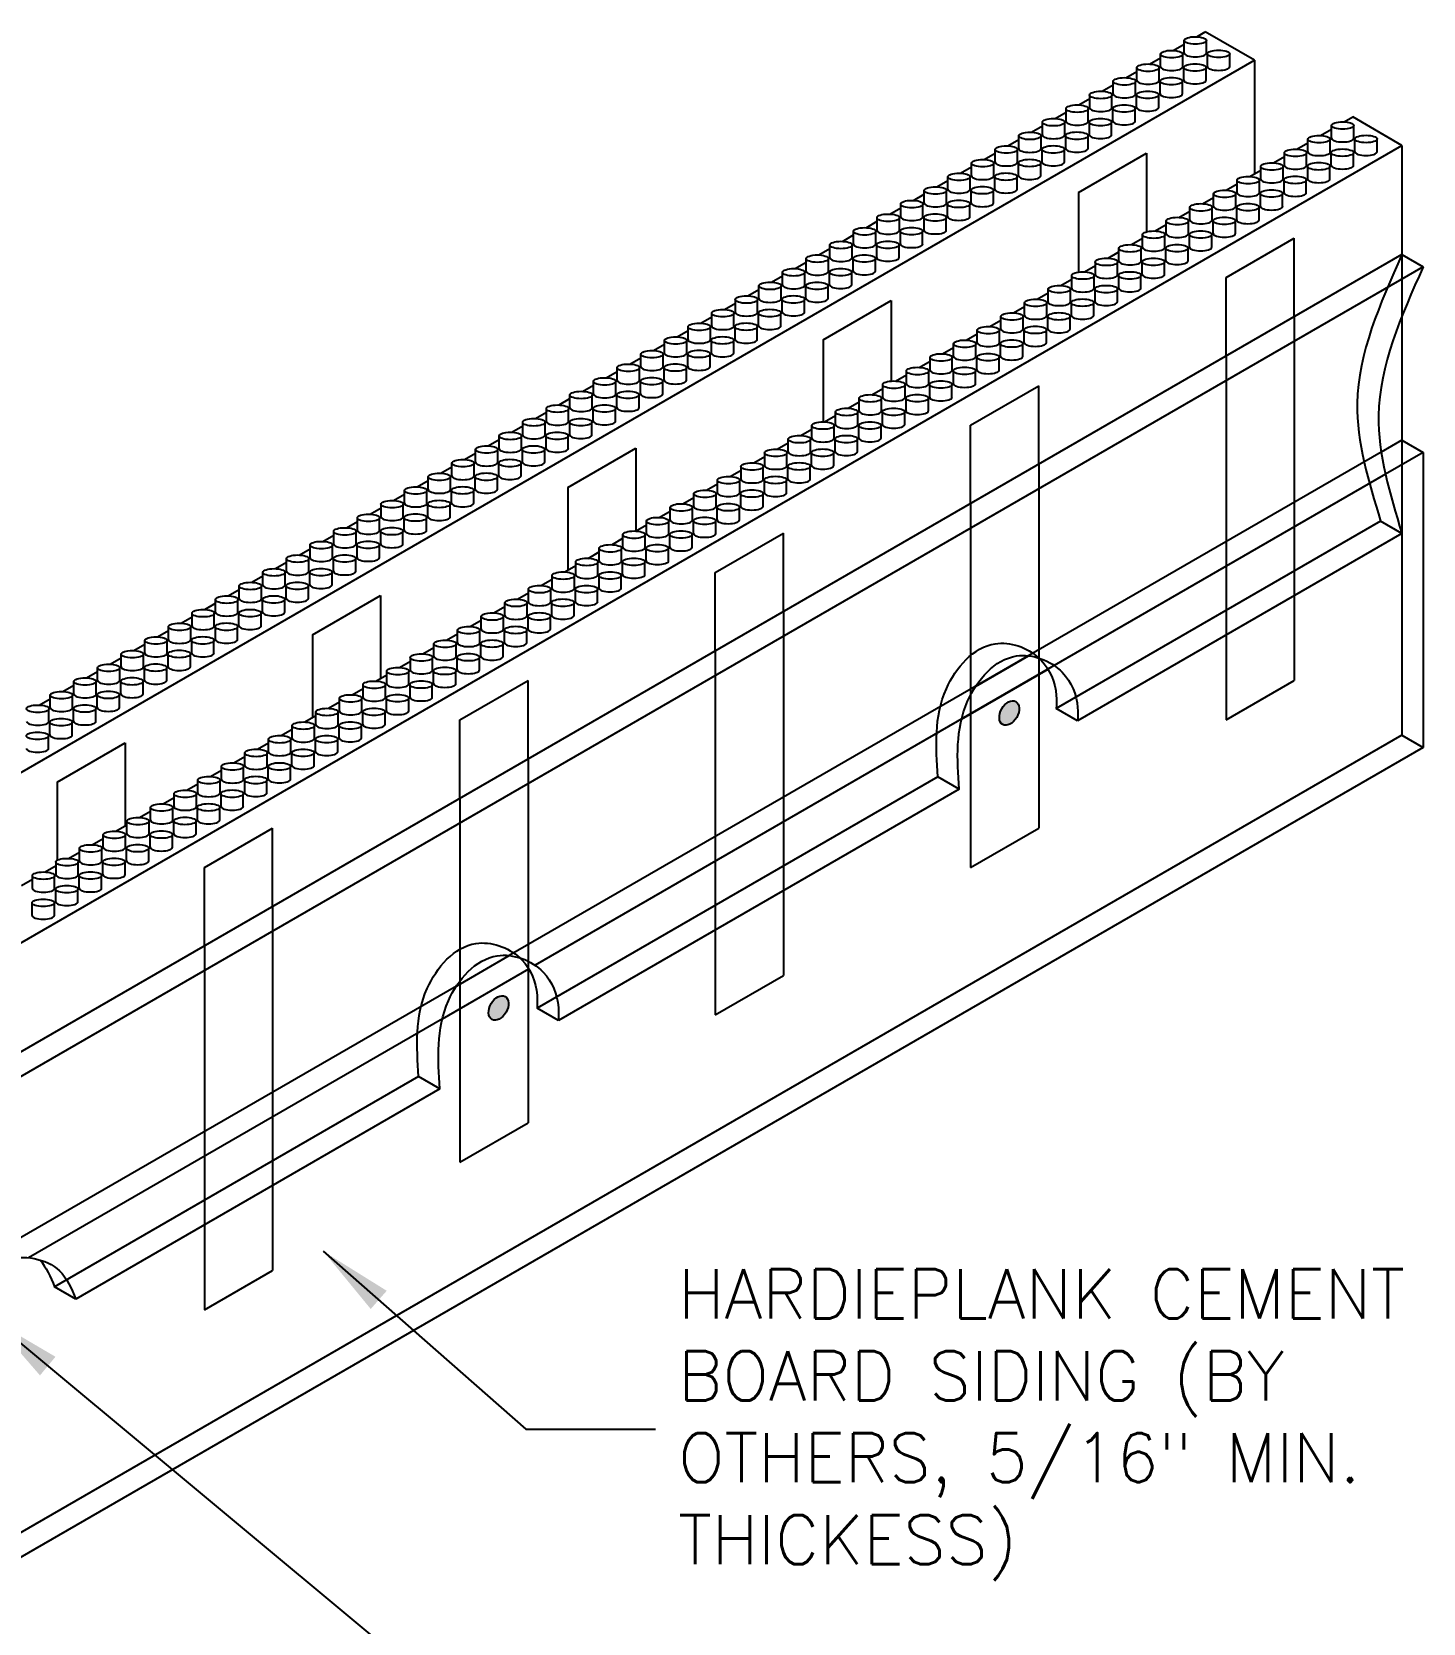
# Model space of a CAD drawing. Header units: inches. Extents: x 588 to 708, y 95 to 206.
# Drawn here: x 606.09 to 634.4, y 114.06 to 146.44 of the extents above; entities that cross this region are included whole.
import ezdxf

# ---------------------------------------------------------------- set-up
doc = ezdxf.new("R2010")
doc.units = ezdxf.units.IN
doc.header["$MEASUREMENT"] = 0
doc.linetypes.add('HIDDEN', pattern=[0.375, 0.25, -0.125])
doc.layers.add('A1 fine', color=251, linetype='Continuous', lineweight=5)
for name, color, linetype in [('LAYER 12', 12, 'Continuous'), ('LAYER 2', 2, 'Continuous'), ('LAYER 7', 7, 'Continuous'), ('LAYER 8', 8, 'Continuous')]:
    doc.layers.add(name, color=color, linetype=linetype)
doc.styles.add('NOTES', font='simplex.shx', dxfattribs={"height": 1})
doc.dimstyles.new('DIM-12$7', dxfattribs={"dimscale": 12, "dimtxt": 0.09375, "dimasz": 0.125, "dimexe": 0.1875, "dimexo": 0.0625, "dimgap": 0.0625, "dimtad": 0, "dimtih": 1, "dimtoh": 1, "dimdec": 4, "dimzin": 3, "dimdsep": 46, "dimlunit": 4, "dimtxsty": 'NOTES', "dimcen": 0.0625, "dimadec": 0, "dimazin": 0, "dimtfac": 1, "dimtdec": 4, "dimtofl": 0, "dimtmove": 0, "dimatfit": 3, "dimfxl": 1, "dimfrac": 2, "dimtolj": 1, "dimtzin": 0, "dimarcsym": 0})

msp = doc.modelspace()

# ---------------------------------------------------------------- hatches: boundary and pattern name
at = {"layer": 'LAYER 2'}
h = msp.add_hatch(color=256, dxfattribs=at)
edge = h.paths.add_edge_path()
edge.add_ellipse((625.976, 132.581), major_axis=(0.134, 0.233), ratio=0.652763, start_angle=0, end_angle=360)
h = msp.add_hatch(color=256, dxfattribs=at)
edge = h.paths.add_edge_path()
edge.add_ellipse((615.584, 126.581), major_axis=(0.134, 0.233), ratio=0.652763, start_angle=0, end_angle=360)

# ---------------------------------------------------------------- linework, layer by layer
at = {"layer": 'A1 fine', "linetype": 'HIDDEN', "ltscale": 0.15}
msp.add_line((615.803, 127.647), (614.726, 127.025), dxfattribs=at)
at = {"layer": 'LAYER 12'}
for p, q in [((629.534, 146.008), (629.534, 146.267)), ((629.988, 146.008), (629.988, 146.267)), ((628.573, 145.453), (628.573, 145.712)), ((629.026, 145.453), (629.026, 145.712)), ((629.054, 145.731), (629.054, 145.989)), ((629.507, 145.731), (629.507, 145.989)), ((629.528, 145.457), (629.528, 145.715)), ((629.981, 145.457), (629.981, 145.715)), ((630.009, 145.734), (630.009, 145.993)), ((630.462, 145.734), (630.462, 145.993)), ((628.092, 145.176), (628.092, 145.434)), ((628.546, 145.176), (628.546, 145.434)), ((629.048, 145.179), (629.048, 145.438)), ((629.501, 145.179), (629.501, 145.438)), ((627.612, 144.898), (627.612, 145.157)), ((628.065, 144.898), (628.065, 145.157)), ((628.567, 144.902), (628.567, 145.16)), ((629.02, 144.902), (629.02, 145.16)), ((627.131, 144.62), (627.131, 144.879)), ((627.584, 144.62), (627.584, 144.879)), ((628.086, 144.624), (628.086, 144.883)), ((628.539, 144.624), (628.539, 144.883)), ((626.65, 144.343), (626.65, 144.602)), ((627.104, 144.343), (627.104, 144.602)), ((627.606, 144.347), (627.606, 144.605)), ((628.059, 144.347), (628.059, 144.605)), ((632.534, 144.276), (632.534, 144.535)), ((632.988, 144.276), (632.988, 144.535)), ((626.17, 144.065), (626.17, 144.324)), ((626.623, 144.065), (626.623, 144.324)), ((627.125, 144.069), (627.125, 144.328)), ((627.578, 144.069), (627.578, 144.328)), ((632.054, 143.998), (632.054, 144.257)), ((632.507, 143.998), (632.507, 144.257)), ((633.009, 144.002), (633.009, 144.261)), ((633.462, 144.002), (633.462, 144.261)), ((625.208, 143.51), (625.208, 143.769)), ((625.662, 143.51), (625.662, 143.769)), ((625.689, 143.788), (625.689, 144.047)), ((626.142, 143.788), (626.142, 144.047)), ((626.164, 143.514), (626.164, 143.773)), ((626.617, 143.514), (626.617, 143.773)), ((626.644, 143.792), (626.644, 144.05)), ((627.097, 143.792), (627.097, 144.05)), ((631.573, 143.721), (631.573, 143.98)), ((632.026, 143.721), (632.026, 143.98)), ((632.528, 143.725), (632.528, 143.983)), ((632.981, 143.725), (632.981, 143.983)), ((624.728, 143.233), (624.728, 143.492)), ((625.181, 143.233), (625.181, 143.492)), ((625.683, 143.237), (625.683, 143.495)), ((626.136, 143.237), (626.136, 143.495)), ((631.092, 143.443), (631.092, 143.702)), ((631.546, 143.443), (631.546, 143.702)), ((632.048, 143.447), (632.048, 143.706)), ((632.501, 143.447), (632.501, 143.706)), ((624.247, 142.955), (624.247, 143.214)), ((624.7, 142.955), (624.7, 143.214)), ((625.202, 142.959), (625.202, 143.218)), ((625.655, 142.959), (625.655, 143.218)), ((630.131, 142.888), (630.131, 143.147)), ((630.584, 142.888), (630.584, 143.147)), ((630.612, 143.166), (630.612, 143.425)), ((631.065, 143.166), (631.065, 143.425)), ((631.086, 142.892), (631.086, 143.151)), ((631.539, 142.892), (631.539, 143.151)), ((631.567, 143.17), (631.567, 143.428)), ((632.02, 143.17), (632.02, 143.428)), ((623.766, 142.678), (623.766, 142.937)), ((624.22, 142.678), (624.22, 142.937)), ((624.722, 142.681), (624.722, 142.94)), ((625.175, 142.681), (625.175, 142.94)), ((629.65, 142.611), (629.65, 142.87)), ((630.104, 142.611), (630.104, 142.87)), ((630.606, 142.614), (630.606, 142.873)), ((631.059, 142.614), (631.059, 142.873)), ((623.286, 142.4), (623.286, 142.659)), ((623.739, 142.4), (623.739, 142.659)), ((624.241, 142.404), (624.241, 142.663)), ((624.694, 142.404), (624.694, 142.663)), ((629.17, 142.333), (629.17, 142.592)), ((629.623, 142.333), (629.623, 142.592)), ((630.125, 142.337), (630.125, 142.596)), ((630.578, 142.337), (630.578, 142.596)), ((622.805, 142.123), (622.805, 142.382)), ((623.258, 142.123), (623.258, 142.382)), ((623.76, 142.126), (623.76, 142.385)), ((624.213, 142.126), (624.213, 142.385)), ((628.689, 142.056), (628.689, 142.315)), ((629.142, 142.056), (629.142, 142.315)), ((629.644, 142.059), (629.644, 142.318)), ((630.097, 142.059), (630.097, 142.318)), ((621.844, 141.568), (621.844, 141.827)), ((622.297, 141.568), (622.297, 141.827)), ((622.325, 141.845), (622.325, 142.104)), ((622.778, 141.845), (622.778, 142.104)), ((622.799, 141.571), (622.799, 141.83)), ((623.252, 141.571), (623.252, 141.83)), ((623.28, 141.849), (623.28, 142.108)), ((623.733, 141.849), (623.733, 142.108)), ((628.208, 141.778), (628.208, 142.037)), ((628.662, 141.778), (628.662, 142.037)), ((629.164, 141.782), (629.164, 142.041)), ((629.617, 141.782), (629.617, 142.041)), ((633.965, 141.911), (633.965, 132.132)), ((621.363, 141.29), (621.363, 141.549)), ((621.816, 141.29), (621.816, 141.549)), ((622.318, 141.294), (622.318, 141.553)), ((622.771, 141.294), (622.771, 141.553)), ((628.181, 141.501), (628.181, 141.76)), ((628.683, 141.504), (628.683, 141.763)), ((629.136, 141.504), (629.136, 141.763)), ((620.883, 141.013), (620.883, 141.272)), ((621.336, 141.013), (621.336, 141.272)), ((621.838, 141.016), (621.838, 141.275)), ((622.291, 141.016), (622.291, 141.275)), ((626.766, 140.946), (626.766, 141.205)), ((627.22, 140.946), (627.22, 141.205)), ((627.247, 141.223), (627.247, 141.482)), ((627.7, 141.223), (627.7, 141.482)), ((627.722, 140.949), (627.722, 141.208)), ((628.175, 140.949), (628.175, 141.208)), ((628.202, 141.227), (628.202, 141.486)), ((628.655, 141.227), (628.655, 141.486)), ((620.402, 140.735), (620.402, 140.994)), ((620.855, 140.735), (620.855, 140.994)), ((621.357, 140.739), (621.357, 140.998)), ((621.81, 140.739), (621.81, 140.998)), ((626.286, 140.668), (626.286, 140.927)), ((626.739, 140.668), (626.739, 140.927)), ((627.241, 140.672), (627.241, 140.931)), ((627.694, 140.672), (627.694, 140.931)), ((619.921, 140.458), (619.921, 140.717)), ((620.374, 140.458), (620.374, 140.717)), ((620.876, 140.461), (620.876, 140.72)), ((621.329, 140.461), (621.329, 140.72)), ((625.805, 140.391), (625.805, 140.65)), ((626.258, 140.391), (626.258, 140.65)), ((626.76, 140.394), (626.76, 140.653)), ((627.213, 140.394), (627.213, 140.653)), ((631.771, 140.644), (631.771, 133.241)), ((619.441, 140.18), (619.441, 140.439)), ((619.894, 140.18), (619.894, 140.439)), ((620.396, 140.184), (620.396, 140.443)), ((620.849, 140.184), (620.849, 140.443)), ((625.325, 140.113), (625.325, 140.372)), ((625.778, 140.113), (625.778, 140.372)), ((626.28, 140.117), (626.28, 140.376)), ((626.733, 140.117), (626.733, 140.376)), ((618.479, 139.625), (618.479, 139.884)), ((618.932, 139.625), (618.932, 139.884)), ((618.96, 139.903), (618.96, 140.162)), ((619.413, 139.903), (619.413, 140.162)), ((619.434, 139.629), (619.434, 139.888)), ((619.887, 139.629), (619.887, 139.888)), ((619.915, 139.906), (619.915, 140.165)), ((620.368, 139.906), (620.368, 140.165)), ((624.844, 139.836), (624.844, 140.095)), ((625.297, 139.836), (625.297, 140.095)), ((625.799, 139.839), (625.799, 140.098)), ((626.252, 139.839), (626.252, 140.098)), ((617.999, 139.348), (617.999, 139.607)), ((618.452, 139.348), (618.452, 139.607)), ((618.954, 139.351), (618.954, 139.61)), ((619.407, 139.351), (619.407, 139.61)), ((624.363, 139.558), (624.363, 139.817)), ((624.816, 139.558), (624.816, 139.817)), ((625.318, 139.562), (625.318, 139.821)), ((625.771, 139.562), (625.771, 139.821)), ((630.386, 139.844), (630.386, 132.441)), ((617.518, 139.07), (617.518, 139.329)), ((617.971, 139.07), (617.971, 139.329)), ((618.473, 139.074), (618.473, 139.333)), ((618.926, 139.074), (618.926, 139.333)), ((623.402, 139.003), (623.402, 139.262)), ((623.855, 139.003), (623.855, 139.262)), ((623.883, 139.281), (623.883, 139.54)), ((624.336, 139.281), (624.336, 139.54)), ((624.357, 139.007), (624.357, 139.266)), ((624.81, 139.007), (624.81, 139.266)), ((624.838, 139.284), (624.838, 139.543)), ((625.291, 139.284), (625.291, 139.543)), ((617.037, 138.793), (617.037, 139.052)), ((617.49, 138.793), (617.49, 139.052)), ((617.992, 138.796), (617.992, 139.055)), ((618.445, 138.796), (618.445, 139.055)), ((622.921, 138.726), (622.921, 138.985)), ((623.374, 138.726), (623.374, 138.985)), ((623.876, 138.729), (623.876, 138.988)), ((624.329, 138.729), (624.329, 138.988)), ((616.557, 138.515), (616.557, 138.774)), ((617.01, 138.515), (617.01, 138.774)), ((617.512, 138.519), (617.512, 138.778)), ((617.965, 138.519), (617.965, 138.778)), ((622.441, 138.448), (622.441, 138.707)), ((622.894, 138.448), (622.894, 138.707)), ((623.396, 138.452), (623.396, 138.711)), ((623.849, 138.452), (623.849, 138.711)), ((616.076, 138.238), (616.076, 138.497)), ((616.529, 138.238), (616.529, 138.497)), ((617.031, 138.241), (617.031, 138.5)), ((617.484, 138.241), (617.484, 138.5)), ((621.96, 138.171), (621.96, 138.43)), ((622.413, 138.171), (622.413, 138.43)), ((622.915, 138.174), (622.915, 138.433)), ((623.368, 138.174), (623.368, 138.433)), ((615.115, 137.683), (615.115, 137.942)), ((615.568, 137.683), (615.568, 137.942)), ((615.595, 137.96), (615.595, 138.219)), ((616.048, 137.96), (616.048, 138.219)), ((616.07, 137.686), (616.07, 137.945)), ((616.523, 137.686), (616.523, 137.945)), ((616.55, 137.964), (616.55, 138.223)), ((617.003, 137.964), (617.003, 138.223)), ((621.479, 137.893), (621.479, 138.152)), ((621.932, 137.893), (621.932, 138.152)), ((622.434, 137.897), (622.434, 138.156)), ((622.887, 137.897), (622.887, 138.156)), ((614.634, 137.405), (614.634, 137.664)), ((615.087, 137.405), (615.087, 137.664)), ((615.589, 137.409), (615.589, 137.668)), ((633.545, 137.89), (615.803, 127.647)), ((616.042, 137.409), (616.042, 137.668)), ((620.999, 137.616), (620.999, 137.875)), ((621.452, 137.616), (621.452, 137.875)), ((621.954, 137.619), (621.954, 137.878)), ((622.407, 137.619), (622.407, 137.878)), ((626.575, 137.644), (626.575, 130.241)), ((614.153, 137.128), (614.153, 137.387)), ((614.606, 137.128), (614.606, 137.387)), ((615.108, 137.131), (615.108, 137.39)), ((615.561, 137.131), (615.561, 137.39)), ((633.631, 137.44), (616.326, 127.449)), ((620.037, 137.061), (620.037, 137.32)), ((620.49, 137.061), (620.49, 137.32)), ((620.518, 137.338), (620.518, 137.597)), ((620.971, 137.338), (620.971, 137.597)), ((620.992, 137.064), (620.992, 137.323)), ((621.445, 137.064), (621.445, 137.323)), ((621.473, 137.342), (621.473, 137.601)), ((621.926, 137.342), (621.926, 137.601)), ((613.673, 136.85), (613.673, 137.109)), ((614.126, 136.85), (614.126, 137.109)), ((614.628, 136.854), (614.628, 137.113)), ((615.081, 136.854), (615.081, 137.113)), ((619.557, 136.783), (619.557, 137.042)), ((620.01, 136.783), (620.01, 137.042)), ((620.512, 136.787), (620.512, 137.046)), ((620.965, 136.787), (620.965, 137.046)), ((613.192, 136.573), (613.192, 136.832)), ((613.645, 136.573), (613.645, 136.832)), ((614.147, 136.576), (614.147, 136.835)), ((614.6, 136.576), (614.6, 136.835)), ((619.076, 136.506), (619.076, 136.765)), ((619.529, 136.506), (619.529, 136.765)), ((620.031, 136.509), (620.031, 136.768)), ((620.484, 136.509), (620.484, 136.768)), ((625.189, 136.844), (625.189, 129.441)), ((612.711, 136.295), (612.711, 136.554)), ((613.164, 136.295), (613.164, 136.554)), ((613.666, 136.299), (613.666, 136.558)), ((614.119, 136.299), (614.119, 136.558)), ((618.595, 136.228), (618.595, 136.487)), ((619.048, 136.228), (619.048, 136.487)), ((619.55, 136.232), (619.55, 136.491)), ((620.003, 136.232), (620.003, 136.491)), ((633.532, 136.486), (626.933, 132.676)), ((633.965, 136.236), (633.532, 136.486)), ((611.75, 135.74), (611.75, 135.999)), ((612.203, 135.74), (612.203, 135.999)), ((612.231, 136.018), (612.231, 136.277)), ((612.684, 136.018), (612.684, 136.277)), ((612.705, 135.744), (612.705, 136.003)), ((613.158, 135.744), (613.158, 136.003)), ((613.186, 136.021), (613.186, 136.28)), ((613.639, 136.021), (613.639, 136.28)), ((618.115, 135.951), (618.115, 136.21)), ((618.568, 135.951), (618.568, 136.21)), ((619.07, 135.954), (619.07, 136.213)), ((619.523, 135.954), (619.523, 136.213)), ((611.269, 135.463), (611.269, 135.722)), ((611.722, 135.463), (611.722, 135.722)), ((612.224, 135.466), (612.224, 135.725)), ((612.677, 135.466), (612.677, 135.725)), ((617.634, 135.673), (617.634, 135.932)), ((618.087, 135.673), (618.087, 135.932)), ((618.589, 135.677), (618.589, 135.936)), ((619.042, 135.677), (619.042, 135.936)), ((610.789, 135.185), (610.789, 135.444)), ((611.242, 135.185), (611.242, 135.444)), ((611.744, 135.189), (611.744, 135.448)), ((612.197, 135.189), (612.197, 135.448)), ((616.673, 135.118), (616.673, 135.377)), ((617.126, 135.118), (617.126, 135.377)), ((617.153, 135.396), (617.153, 135.655)), ((617.606, 135.396), (617.606, 135.655)), ((617.628, 135.122), (617.628, 135.381)), ((618.081, 135.122), (618.081, 135.381)), ((618.108, 135.399), (618.108, 135.658)), ((618.561, 135.399), (618.561, 135.658)), ((610.308, 134.908), (610.308, 135.166)), ((610.761, 134.908), (610.761, 135.166)), ((611.263, 134.911), (611.263, 135.17)), ((611.716, 134.911), (611.716, 135.17)), ((616.192, 134.841), (616.192, 135.1)), ((616.645, 134.841), (616.645, 135.1)), ((617.147, 134.844), (617.147, 135.103)), ((617.6, 134.844), (617.6, 135.103)), ((609.827, 134.63), (609.827, 134.889)), ((610.28, 134.63), (610.28, 134.889)), ((610.782, 134.634), (610.782, 134.893)), ((611.235, 134.634), (611.235, 134.893)), ((615.711, 134.563), (615.711, 134.822)), ((616.164, 134.563), (616.164, 134.822)), ((616.666, 134.567), (616.666, 134.826)), ((617.119, 134.567), (617.119, 134.826)), ((609.347, 134.353), (609.347, 134.611)), ((609.8, 134.353), (609.8, 134.611)), ((610.302, 134.356), (610.302, 134.615)), ((610.755, 134.356), (610.755, 134.615)), ((615.231, 134.286), (615.231, 134.544)), ((615.684, 134.286), (615.684, 134.544)), ((616.186, 134.289), (616.186, 134.548)), ((616.639, 134.289), (616.639, 134.548)), ((621.379, 134.644), (621.379, 127.241)), ((608.385, 133.798), (608.385, 134.056)), ((608.838, 133.798), (608.838, 134.056)), ((608.866, 134.075), (608.866, 134.334)), ((609.319, 134.075), (609.319, 134.334)), ((609.34, 133.801), (609.34, 134.06)), ((609.793, 133.801), (609.793, 134.06)), ((609.821, 134.079), (609.821, 134.338)), ((610.274, 134.079), (610.274, 134.338)), ((614.75, 134.008), (614.75, 134.267)), ((615.203, 134.008), (615.203, 134.267)), ((615.705, 134.012), (615.705, 134.271)), ((616.158, 134.012), (616.158, 134.271)), ((607.905, 133.52), (607.905, 133.779)), ((608.358, 133.52), (608.358, 133.779)), ((608.86, 133.524), (608.86, 133.783)), ((609.313, 133.524), (609.313, 133.783)), ((614.269, 133.731), (614.269, 133.989)), ((614.722, 133.731), (614.722, 133.989)), ((615.224, 133.734), (615.224, 133.993)), ((615.677, 133.734), (615.677, 133.993)), ((619.993, 133.844), (619.993, 126.441)), ((607.424, 133.243), (607.424, 133.501)), ((607.877, 133.243), (607.877, 133.501)), ((608.379, 133.246), (608.379, 133.505)), ((608.832, 133.246), (608.832, 133.505)), ((613.308, 133.176), (613.308, 133.434)), ((613.761, 133.176), (613.761, 133.434)), ((613.789, 133.453), (613.789, 133.712)), ((614.242, 133.453), (614.242, 133.712)), ((614.263, 133.179), (614.263, 133.438)), ((614.716, 133.179), (614.716, 133.438)), ((614.744, 133.457), (614.744, 133.716)), ((615.197, 133.457), (615.197, 133.716)), ((606.943, 132.965), (606.943, 133.224)), ((607.396, 132.965), (607.396, 133.224)), ((607.898, 132.969), (607.898, 133.227)), ((608.351, 132.969), (608.351, 133.227)), ((612.827, 132.898), (612.827, 133.157)), ((613.28, 132.898), (613.28, 133.157)), ((613.782, 132.902), (613.782, 133.16)), ((614.235, 132.902), (614.235, 133.16)), ((630.386, 132.441), (631.771, 133.241)), ((606.463, 132.688), (606.463, 132.946)), ((606.916, 132.688), (606.916, 132.946)), ((607.418, 132.691), (607.418, 132.95)), ((607.871, 132.691), (607.871, 132.95)), ((612.347, 132.621), (612.347, 132.879)), ((612.8, 132.621), (612.8, 132.879)), ((613.302, 132.624), (613.302, 132.883)), ((613.755, 132.624), (613.755, 132.883)), ((606.435, 132.41), (606.435, 132.669)), ((606.937, 132.414), (606.937, 132.672)), ((607.39, 132.414), (607.39, 132.672)), ((611.866, 132.343), (611.866, 132.602)), ((612.319, 132.343), (612.319, 132.602)), ((612.821, 132.347), (612.821, 132.605)), ((613.274, 132.347), (613.274, 132.605)), ((633.965, 132.132), (603.972, 114.816)), ((606.429, 131.859), (606.429, 132.117)), ((606.456, 132.136), (606.456, 132.395)), ((606.909, 132.136), (606.909, 132.395)), ((611.385, 132.066), (611.385, 132.324)), ((611.838, 132.066), (611.838, 132.324)), ((612.34, 132.069), (612.34, 132.328)), ((612.793, 132.069), (612.793, 132.328)), ((633.965, 132.132), (634.398, 131.882)), ((610.905, 131.788), (610.905, 132.047)), ((611.358, 131.788), (611.358, 132.047)), ((611.86, 131.792), (611.86, 132.05)), ((612.313, 131.792), (612.313, 132.05)), ((609.943, 131.233), (609.943, 131.492)), ((610.396, 131.233), (610.396, 131.492)), ((610.424, 131.51), (610.424, 131.769)), ((610.877, 131.51), (610.877, 131.769)), ((610.898, 131.237), (610.898, 131.495)), ((611.351, 131.237), (611.351, 131.495)), ((611.379, 131.514), (611.379, 131.773)), ((611.832, 131.514), (611.832, 131.773)), ((616.183, 131.644), (616.183, 124.241)), ((609.463, 130.955), (609.463, 131.214)), ((609.916, 130.955), (609.916, 131.214)), ((610.418, 130.959), (610.418, 131.218)), ((610.871, 130.959), (610.871, 131.218)), ((624.522, 131.285), (616.368, 126.577)), ((624.955, 131.035), (624.522, 131.285)), ((608.982, 130.678), (608.982, 130.937)), ((609.435, 130.678), (609.435, 130.937)), ((609.937, 130.682), (609.937, 130.94)), ((610.39, 130.682), (610.39, 130.94)), ((614.797, 130.844), (614.797, 123.441)), ((608.501, 130.4), (608.501, 130.659)), ((608.954, 130.4), (608.954, 130.659)), ((609.456, 130.404), (609.456, 130.663)), ((609.909, 130.404), (609.909, 130.663)), ((608.021, 130.123), (608.021, 130.382)), ((608.474, 130.123), (608.474, 130.382)), ((608.976, 130.126), (608.976, 130.385)), ((609.429, 130.126), (609.429, 130.385)), ((625.189, 129.441), (626.575, 130.241)), ((607.54, 129.845), (607.54, 130.104)), ((607.993, 129.845), (607.993, 130.104)), ((608.495, 129.849), (608.495, 130.108)), ((608.948, 129.849), (608.948, 130.108)), ((606.579, 129.29), (606.579, 129.549)), ((607.032, 129.29), (607.032, 129.549)), ((607.059, 129.568), (607.059, 129.827)), ((607.512, 129.568), (607.512, 129.827)), ((607.534, 129.294), (607.534, 129.553)), ((607.987, 129.294), (607.987, 129.553)), ((608.014, 129.571), (608.014, 129.83)), ((608.467, 129.571), (608.467, 129.83)), ((606.098, 129.013), (606.098, 129.272)), ((606.551, 129.013), (606.551, 129.272)), ((607.053, 129.016), (607.053, 129.275)), ((607.506, 129.016), (607.506, 129.275)), ((606.572, 128.739), (606.572, 128.998)), ((607.026, 128.739), (607.026, 128.998)), ((606.092, 128.461), (606.092, 128.72)), ((606.545, 128.461), (606.545, 128.72)), ((610.987, 128.644), (610.987, 121.241)), ((609.601, 127.844), (609.601, 120.441)), ((614.726, 127.025), (604.074, 120.875)), ((619.993, 126.441), (621.379, 127.241)), ((614.44, 126.36), (606.021, 121.499)), ((613.958, 125.185), (606.549, 120.907)), ((614.391, 124.935), (613.958, 125.185)), ((614.797, 123.441), (616.183, 124.241)), ((609.601, 120.441), (610.987, 121.241))]:
    msp.add_line(p, q, dxfattribs=at)
for centre in [(629.28, 145.989), (629.761, 146.267), (630.235, 145.993), (628.8, 145.712), (629.755, 145.715), (628.319, 145.434), (629.274, 145.438), (627.838, 145.157), (628.793, 145.16), (627.358, 144.879), (628.313, 144.883), (626.877, 144.602), (627.832, 144.605), (632.761, 144.535), (625.916, 144.047), (626.396, 144.324), (626.871, 144.05), (627.351, 144.328), (632.28, 144.257), (633.235, 144.261), (625.435, 143.769), (626.39, 143.773), (631.319, 143.702), (631.8, 143.98), (632.274, 143.706), (632.755, 143.983), (624.954, 143.492), (625.909, 143.495), (630.838, 143.425), (631.793, 143.428), (624.474, 143.214), (625.429, 143.218), (630.358, 143.147), (631.313, 143.151), (623.993, 142.937), (624.948, 142.94), (629.877, 142.87), (630.832, 142.873), (623.512, 142.659), (624.467, 142.663), (629.396, 142.592), (630.351, 142.596), (622.551, 142.104), (623.032, 142.382), (623.506, 142.108), (623.987, 142.385), (628.916, 142.315), (629.871, 142.318), (622.07, 141.827), (623.026, 141.83), (627.954, 141.76), (628.435, 142.037), (628.909, 141.763), (629.39, 142.041), (621.59, 141.549), (622.545, 141.553), (627.474, 141.482), (628.429, 141.486), (621.109, 141.272), (622.064, 141.275), (626.993, 141.205), (627.948, 141.208), (620.628, 140.994), (621.584, 140.998), (626.512, 140.927), (627.467, 140.931), (620.148, 140.717), (621.103, 140.72), (626.032, 140.65), (626.987, 140.653), (619.186, 140.162), (619.667, 140.439), (620.142, 140.165), (620.622, 140.443), (625.551, 140.372), (626.506, 140.376), (618.706, 139.884), (619.661, 139.888), (624.59, 139.817), (625.07, 140.095), (625.545, 139.821), (626.026, 140.098), (618.225, 139.607), (619.18, 139.61), (624.109, 139.54), (625.064, 139.543), (617.744, 139.329), (618.7, 139.333), (623.628, 139.262), (624.584, 139.266), (617.264, 139.052), (618.219, 139.055), (623.148, 138.985), (624.103, 138.988), (616.783, 138.774), (617.738, 138.778), (622.667, 138.707), (623.622, 138.711), (615.822, 138.219), (616.302, 138.497), (616.777, 138.223), (617.258, 138.5), (622.186, 138.43), (623.142, 138.433), (615.341, 137.942), (616.296, 137.945), (621.225, 137.875), (621.706, 138.152), (622.18, 137.878), (622.661, 138.156), (614.86, 137.664), (615.816, 137.668), (620.744, 137.597), (621.7, 137.601), (614.38, 137.387), (615.335, 137.39), (620.264, 137.32), (621.219, 137.323), (613.899, 137.109), (614.854, 137.113), (619.783, 137.042), (620.738, 137.046), (613.418, 136.832), (614.374, 136.835), (619.302, 136.765), (620.258, 136.768), (612.457, 136.277), (612.938, 136.554), (613.412, 136.28), (613.893, 136.558), (618.822, 136.487), (619.777, 136.491), (611.976, 135.999), (612.932, 136.003), (617.86, 135.932), (618.341, 136.21), (618.816, 135.936), (619.296, 136.213), (611.496, 135.722), (612.451, 135.725), (617.38, 135.655), (618.335, 135.658), (611.015, 135.444), (611.97, 135.448), (616.899, 135.377), (617.854, 135.381), (610.534, 135.166), (611.49, 135.17), (616.418, 135.1), (617.374, 135.103), (610.054, 134.889), (611.009, 134.893), (615.938, 134.822), (616.893, 134.826), (609.092, 134.334), (609.573, 134.611), (610.048, 134.338), (610.528, 134.615), (615.457, 134.544), (616.412, 134.548), (608.612, 134.056), (609.567, 134.06), (614.496, 133.989), (614.976, 134.267), (615.451, 133.993), (615.932, 134.271), (608.131, 133.779), (609.086, 133.783), (614.015, 133.712), (614.97, 133.716), (607.65, 133.501), (608.606, 133.505), (613.534, 133.434), (614.49, 133.438), (607.17, 133.224), (608.125, 133.227), (613.054, 133.157), (614.009, 133.16), (606.689, 132.946), (607.644, 132.95), (612.573, 132.879), (613.528, 132.883), (606.208, 132.669), (606.683, 132.395), (607.164, 132.672), (612.092, 132.602), (613.048, 132.605), (606.202, 132.117), (611.131, 132.047), (611.612, 132.324), (612.086, 132.05), (612.567, 132.328), (610.65, 131.769), (611.606, 131.773), (610.17, 131.492), (611.125, 131.495), (609.689, 131.214), (610.644, 131.218), (609.208, 130.937), (610.164, 130.94), (608.728, 130.659), (609.683, 130.663), (607.766, 130.104), (608.247, 130.382), (608.722, 130.108), (609.202, 130.385), (607.286, 129.827), (608.241, 129.83), (606.805, 129.549), (607.76, 129.553), (606.325, 129.272), (607.28, 129.275), (606.799, 128.998), (606.318, 128.72)]:
    msp.add_ellipse(centre, major_axis=(0.227, 0), ratio=0.333333, dxfattribs=at)
for centre in [(629.28, 145.731), (629.761, 146.008), (630.235, 145.734), (628.8, 145.453), (629.755, 145.457), (628.319, 145.176), (629.274, 145.179), (627.838, 144.898), (628.793, 144.902), (627.358, 144.62), (628.313, 144.624), (626.877, 144.343), (627.832, 144.347), (632.761, 144.276), (625.916, 143.788), (626.396, 144.065), (626.871, 143.792), (627.351, 144.069), (632.28, 143.998), (633.235, 144.002), (625.435, 143.51), (626.39, 143.514), (631.319, 143.443), (631.8, 143.721), (632.274, 143.447), (632.755, 143.725), (624.954, 143.233), (625.909, 143.237), (630.838, 143.166), (631.793, 143.17), (624.474, 142.955), (625.429, 142.959), (630.358, 142.888), (631.313, 142.892), (623.993, 142.678), (624.948, 142.681), (629.877, 142.611), (630.832, 142.614), (623.512, 142.4), (624.467, 142.404), (629.396, 142.333), (630.351, 142.337), (622.551, 141.845), (623.032, 142.123), (623.506, 141.849), (623.987, 142.126), (628.916, 142.056), (629.871, 142.059), (622.07, 141.568), (623.026, 141.571), (627.954, 141.501), (628.435, 141.778), (628.909, 141.504), (629.39, 141.782), (621.59, 141.29), (622.545, 141.294), (627.474, 141.223), (628.429, 141.227), (621.109, 141.013), (622.064, 141.016), (626.993, 140.946), (627.948, 140.949), (620.628, 140.735), (621.584, 140.739), (626.512, 140.668), (627.467, 140.672), (620.148, 140.458), (621.103, 140.461), (626.032, 140.391), (626.987, 140.394), (619.186, 139.903), (619.667, 140.18), (620.142, 139.906), (620.622, 140.184), (625.551, 140.113), (626.506, 140.117), (618.706, 139.625), (619.661, 139.629), (624.59, 139.558), (625.07, 139.836), (625.545, 139.562), (626.026, 139.839), (618.225, 139.348), (619.18, 139.351), (624.109, 139.281), (625.064, 139.284), (617.744, 139.07), (618.7, 139.074), (623.628, 139.003), (624.584, 139.007), (617.264, 138.793), (618.219, 138.796), (623.148, 138.726), (624.103, 138.729), (616.783, 138.515), (617.738, 138.519), (622.667, 138.448), (623.622, 138.452), (615.822, 137.96), (616.302, 138.238), (616.777, 137.964), (617.258, 138.241), (622.186, 138.171), (623.142, 138.174), (615.341, 137.683), (616.296, 137.686), (621.225, 137.616), (621.706, 137.893), (622.18, 137.619), (622.661, 137.897), (614.86, 137.405), (615.816, 137.409), (620.744, 137.338), (621.7, 137.342), (614.38, 137.128), (615.335, 137.131), (620.264, 137.061), (621.219, 137.064), (613.899, 136.85), (614.854, 136.854), (619.783, 136.783), (620.738, 136.787), (613.418, 136.573), (614.374, 136.576), (619.302, 136.506), (620.258, 136.509), (612.457, 136.018), (612.938, 136.295), (613.412, 136.021), (613.893, 136.299), (618.822, 136.228), (619.777, 136.232), (611.976, 135.74), (612.932, 135.744), (617.86, 135.673), (618.341, 135.951), (618.816, 135.677), (619.296, 135.954), (611.496, 135.463), (612.451, 135.466), (617.38, 135.396), (618.335, 135.399), (611.015, 135.185), (611.97, 135.189), (616.899, 135.118), (617.854, 135.122), (610.534, 134.908), (611.49, 134.911), (616.418, 134.841), (617.374, 134.844), (610.054, 134.63), (611.009, 134.634), (615.938, 134.563), (616.893, 134.567), (609.092, 134.075), (609.573, 134.353), (610.048, 134.079), (610.528, 134.356), (615.457, 134.286), (616.412, 134.289), (608.612, 133.798), (609.567, 133.801), (614.496, 133.731), (614.976, 134.008), (615.451, 133.734), (615.932, 134.012), (608.131, 133.52), (609.086, 133.524), (614.015, 133.453), (614.97, 133.457), (607.65, 133.243), (608.606, 133.246), (613.534, 133.176), (614.49, 133.179), (607.17, 132.965), (608.125, 132.969), (613.054, 132.898), (614.009, 132.902), (606.689, 132.688), (607.644, 132.691), (612.573, 132.621), (613.528, 132.624), (606.208, 132.41), (606.683, 132.136), (607.164, 132.414), (612.092, 132.343), (613.048, 132.347), (606.202, 131.859), (611.131, 131.788), (611.612, 132.066), (612.086, 131.792), (612.567, 132.069), (610.65, 131.51), (611.606, 131.514), (610.17, 131.233), (611.125, 131.237), (609.689, 130.955), (610.644, 130.959), (609.208, 130.678), (610.164, 130.682), (608.728, 130.4), (609.683, 130.404), (607.766, 129.845), (608.247, 130.123), (608.722, 129.849), (609.202, 130.126), (607.286, 129.568), (608.241, 129.571), (606.805, 129.29), (607.76, 129.294), (606.325, 129.013), (607.28, 129.016), (606.799, 128.739), (606.318, 128.461)]:
    msp.add_ellipse(centre, major_axis=(0.227, 0), ratio=0.333333, start_param=3.141593, end_param=6.283185, dxfattribs=at)
for points, knots in [([(633.965, 141.911), (633.519, 140.908), (632.729, 139.131), (633.288, 137.289), (633.532, 136.486)], [0, 0, 0, 0, 3.162336, 5.604342, 5.604342, 5.604342, 5.604342]), ([(624.522, 131.285), (624.482, 131.891), (624.411, 132.954), (625.492, 134.211), (626.342, 133.921), (626.579, 133.701)], [0, 0, 0, 0, 1.797846, 3.150039, 4.084208, 4.084208, 4.084208, 4.084208]), ([(613.958, 125.185), (613.917, 125.792), (613.846, 126.854), (614.927, 128.112), (615.777, 127.821), (616.015, 127.601)], [0, 0, 0, 0, 1.797846, 3.150039, 4.084208, 4.084208, 4.084208, 4.084208])]:
    msp.add_open_spline(points, degree=3, knots=knots, dxfattribs=at)
at = {"layer": 'LAYER 2'}
for p, q in [((629.792, 146.342), (629.965, 146.442)), ((630.965, 145.865), (629.965, 146.442)), ((629.311, 146.064), (629.534, 146.193)), ((589.396, 121.865), (630.965, 145.865)), ((628.83, 145.787), (629.054, 145.916)), ((630.965, 145.865), (630.965, 143.555)), ((628.35, 145.509), (628.573, 145.638)), ((627.388, 144.954), (627.612, 145.083)), ((627.869, 145.232), (628.092, 145.361)), ((626.908, 144.677), (627.131, 144.806)), ((626.427, 144.399), (626.65, 144.528)), ((632.311, 144.332), (632.534, 144.461)), ((632.792, 144.61), (632.965, 144.71)), ((633.965, 144.132), (632.965, 144.71)), ((592.396, 120.132), (633.965, 144.132)), ((625.946, 144.122), (626.17, 144.251)), ((631.83, 144.055), (632.054, 144.184)), ((633.965, 144.132), (633.965, 141.911)), ((625.466, 143.844), (625.689, 143.973)), ((627.386, 143.173), (628.771, 143.973)), ((628.771, 143.973), (628.771, 142.373)), ((631.35, 143.777), (631.573, 143.906)), ((624.985, 143.567), (625.208, 143.696)), ((630.869, 143.5), (631.092, 143.629)), ((624.024, 143.012), (624.247, 143.141)), ((624.504, 143.289), (624.728, 143.418)), ((627.386, 143.173), (627.386, 141.552)), ((630.388, 143.222), (630.612, 143.351)), ((623.543, 142.734), (623.766, 142.863)), ((629.427, 142.667), (629.65, 142.796)), ((629.908, 142.945), (630.131, 143.074)), ((623.062, 142.457), (623.286, 142.586)), ((628.946, 142.39), (629.17, 142.519)), ((622.582, 142.179), (622.805, 142.308)), ((628.466, 142.112), (628.689, 142.241)), ((630.386, 141.441), (631.771, 142.241)), ((631.771, 140.644), (631.771, 142.241)), ((633.965, 141.911), (603.972, 124.594)), ((622.101, 141.902), (622.325, 142.031)), ((627.985, 141.835), (628.208, 141.964)), ((633.965, 141.911), (634.398, 141.661)), ((634.398, 141.661), (604.405, 124.344)), ((621.62, 141.624), (621.844, 141.753)), ((627.504, 141.557), (627.728, 141.686)), ((627.728, 141.501), (627.728, 141.76)), ((620.659, 141.069), (620.883, 141.198)), ((621.14, 141.347), (621.363, 141.476)), ((627.024, 141.28), (627.247, 141.409)), ((630.386, 139.844), (630.386, 141.441)), ((620.178, 140.792), (620.402, 140.921)), ((622.189, 140.173), (623.575, 140.973)), ((623.575, 140.973), (623.575, 139.336)), ((626.062, 140.725), (626.286, 140.854)), ((626.543, 141.002), (626.766, 141.131)), ((619.698, 140.514), (619.921, 140.643)), ((625.582, 140.447), (625.805, 140.576)), ((619.217, 140.237), (619.441, 140.366)), ((625.101, 140.17), (625.325, 140.299)), ((618.736, 139.959), (618.96, 140.088)), ((622.189, 140.173), (622.189, 138.505)), ((624.62, 139.892), (624.844, 140.021)), ((618.256, 139.681), (618.479, 139.81)), ((624.14, 139.614), (624.363, 139.744)), ((617.294, 139.126), (617.518, 139.255)), ((617.775, 139.404), (617.999, 139.533)), ((623.659, 139.337), (623.883, 139.466)), ((625.189, 138.441), (626.575, 139.241)), ((626.575, 137.644), (626.575, 139.241)), ((616.814, 138.849), (617.037, 138.978)), ((622.698, 138.782), (622.921, 138.911)), ((623.178, 139.059), (623.402, 139.188)), ((616.333, 138.571), (616.557, 138.7)), ((622.217, 138.504), (622.441, 138.633)), ((615.852, 138.294), (616.076, 138.423)), ((621.736, 138.227), (621.96, 138.356)), ((625.189, 136.844), (625.189, 138.441)), ((615.372, 138.016), (615.595, 138.145)), ((616.993, 137.173), (618.379, 137.973)), ((618.379, 137.973), (618.379, 136.288)), ((621.256, 137.949), (621.479, 138.078)), ((633.965, 138.132), (633.545, 137.89)), ((633.965, 138.132), (634.398, 137.882)), ((614.891, 137.739), (615.115, 137.868)), ((620.775, 137.672), (620.999, 137.801)), ((634.398, 137.882), (633.631, 137.44)), ((634.398, 137.882), (634.398, 131.882)), ((613.93, 137.184), (614.153, 137.313)), ((614.41, 137.461), (614.634, 137.59)), ((620.294, 137.394), (620.518, 137.523)), ((613.449, 136.906), (613.673, 137.035)), ((616.993, 137.173), (616.993, 135.488)), ((619.333, 136.839), (619.557, 136.968)), ((619.814, 137.117), (620.037, 137.246)), ((612.968, 136.629), (613.192, 136.758)), ((618.852, 136.562), (619.076, 136.691)), ((612.488, 136.351), (612.711, 136.48)), ((618.372, 136.284), (618.595, 136.413)), ((612.007, 136.074), (612.231, 136.203)), ((617.891, 136.007), (618.115, 136.136)), ((619.993, 135.441), (621.379, 136.241)), ((621.379, 134.644), (621.379, 136.241)), ((633.965, 136.236), (627.366, 132.426)), ((611.526, 135.796), (611.75, 135.925)), ((617.41, 135.729), (617.634, 135.858)), ((610.565, 135.241), (610.789, 135.37)), ((611.046, 135.519), (611.269, 135.648)), ((616.93, 135.452), (617.153, 135.581)), ((619.993, 133.844), (619.993, 135.441)), ((610.084, 134.964), (610.308, 135.093)), ((615.968, 134.897), (616.192, 135.026)), ((616.449, 135.174), (616.673, 135.303)), ((609.604, 134.686), (609.827, 134.815)), ((611.797, 134.173), (613.183, 134.973)), ((613.183, 134.973), (613.183, 133.288)), ((615.488, 134.619), (615.711, 134.748)), ((609.123, 134.409), (609.347, 134.538)), ((615.007, 134.342), (615.231, 134.471)), ((608.642, 134.131), (608.866, 134.26)), ((611.797, 134.173), (611.797, 132.488)), ((614.526, 134.064), (614.75, 134.193)), ((608.162, 133.854), (608.385, 133.983)), ((614.046, 133.787), (614.269, 133.916)), ((625.291, 133.124), (626.368, 133.746)), ((607.2, 133.299), (607.424, 133.428)), ((607.681, 133.576), (607.905, 133.705)), ((613.565, 133.509), (613.789, 133.638)), ((625.005, 132.459), (626.764, 133.475)), ((606.72, 133.021), (606.943, 133.15)), ((612.604, 132.954), (612.827, 133.083)), ((613.084, 133.232), (613.308, 133.361)), ((614.797, 132.441), (616.183, 133.241)), ((616.183, 131.644), (616.183, 133.241)), ((606.239, 132.744), (606.463, 132.873)), ((612.123, 132.677), (612.347, 132.806)), ((611.642, 132.399), (611.866, 132.528)), ((614.797, 130.844), (614.797, 132.441)), ((627.366, 132.426), (626.933, 132.676)), ((611.162, 132.122), (611.385, 132.251)), ((634.398, 131.882), (604.405, 114.566)), ((606.601, 131.173), (607.987, 131.973)), ((607.987, 131.973), (607.987, 130.288)), ((610.681, 131.844), (610.905, 131.973)), ((610.2, 131.567), (610.424, 131.696)), ((606.601, 131.173), (606.601, 129.582)), ((609.239, 131.012), (609.463, 131.141)), ((609.72, 131.289), (609.943, 131.418)), ((608.758, 130.734), (608.982, 130.863)), ((624.955, 131.035), (616.801, 126.327)), ((608.278, 130.457), (608.501, 130.586)), ((607.797, 130.179), (608.021, 130.308)), ((609.601, 129.441), (610.987, 130.241)), ((610.987, 128.644), (610.987, 130.241)), ((607.316, 129.902), (607.54, 130.031)), ((606.836, 129.624), (607.059, 129.753)), ((605.875, 129.069), (606.098, 129.198)), ((606.355, 129.347), (606.579, 129.476)), ((609.601, 127.844), (609.601, 129.441)), ((614.726, 127.025), (615.803, 127.647)), ((614.44, 126.36), (616.199, 127.375)), ((616.801, 126.327), (616.368, 126.577)), ((614.391, 124.935), (606.982, 120.657)), ((606.982, 120.657), (606.549, 120.907))]:
    msp.add_line(p, q, dxfattribs=at)
for centre in [(625.976, 132.581), (615.584, 126.581)]:
    msp.add_ellipse(centre, major_axis=(0.134, 0.233), ratio=0.652763, dxfattribs=at)
for points, knots in [([(634.398, 141.661), (633.952, 140.658), (633.162, 138.881), (633.721, 137.039), (633.965, 136.236)], [0, 0, 0, 0, 3.162336, 5.604342, 5.604342, 5.604342, 5.604342]), ([(624.955, 131.035), (624.915, 131.641), (624.844, 132.704), (625.94, 133.979), (627.11, 133.548), (627.382, 132.864), (627.369, 132.514), (627.366, 132.426)], [0, 0, 0, 0, 1.797846, 3.150039, 4.141391, 4.924154, 5.189257, 5.189257, 5.189257, 5.189257]), ([(626.579, 133.701), (626.594, 133.688), (626.802, 133.484), (626.949, 133.114), (626.936, 132.764), (626.933, 132.676)], [4.084208, 4.084208, 4.084208, 4.084208, 4.141391, 4.924154, 5.189257, 5.189257, 5.189257, 5.189257]), ([(614.391, 124.935), (614.35, 125.542), (614.279, 126.604), (615.375, 127.879), (616.545, 127.448), (616.817, 126.764), (616.804, 126.415), (616.801, 126.327)], [0, 0, 0, 0, 1.797846, 3.150039, 4.141391, 4.924154, 5.189257, 5.189257, 5.189257, 5.189257]), ([(616.015, 127.601), (616.029, 127.588), (616.237, 127.385), (616.384, 127.014), (616.371, 126.665), (616.368, 126.577)], [4.084208, 4.084208, 4.084208, 4.084208, 4.141391, 4.924154, 5.189257, 5.189257, 5.189257, 5.189257]), ([(604.507, 120.625), (604.807, 120.985), (605.361, 121.65), (606.658, 121.445), (606.894, 120.871), (606.982, 120.657)], [0, 0, 0, 0, 1.335156, 2.46158, 3.128572, 3.128572, 3.128572, 3.128572])]:
    msp.add_open_spline(points, degree=3, knots=knots, dxfattribs=at)
msp.add_open_spline([(606.244, 121.456), (606.384, 121.308), (606.467, 121.107), (606.549, 120.907)], degree=3, dxfattribs=at)

# ---------------------------------------------------------------- texts
at = {"layer": 'LAYER 7', "insert": (619.239, 121.263), "char_height": 1, "attachment_point": 1, "style": 'NOTES'}
msp.add_mtext_dynamic_manual_height_columns('\\A1;HARDIEPLANK CEMENT\\PBOARD SIDING (BY OTHERS, 5/16" MIN. THICKESS)', width=19.7885, gutter_width=5, heights=[0], dxfattribs=at)

# ---------------------------------------------------------------- leaders
at = {"layer": 'LAYER 8'}
for points in [[(612.018, 121.63), (616.139, 118.013), (618.775, 118.013)], [(605.257, 120.253), (616.139, 111.2), (618.775, 111.2)]]:
    msp.add_leader(points, dimstyle='DIM-12$7', dxfattribs=at)

doc.saveas('drawing.dxf')
